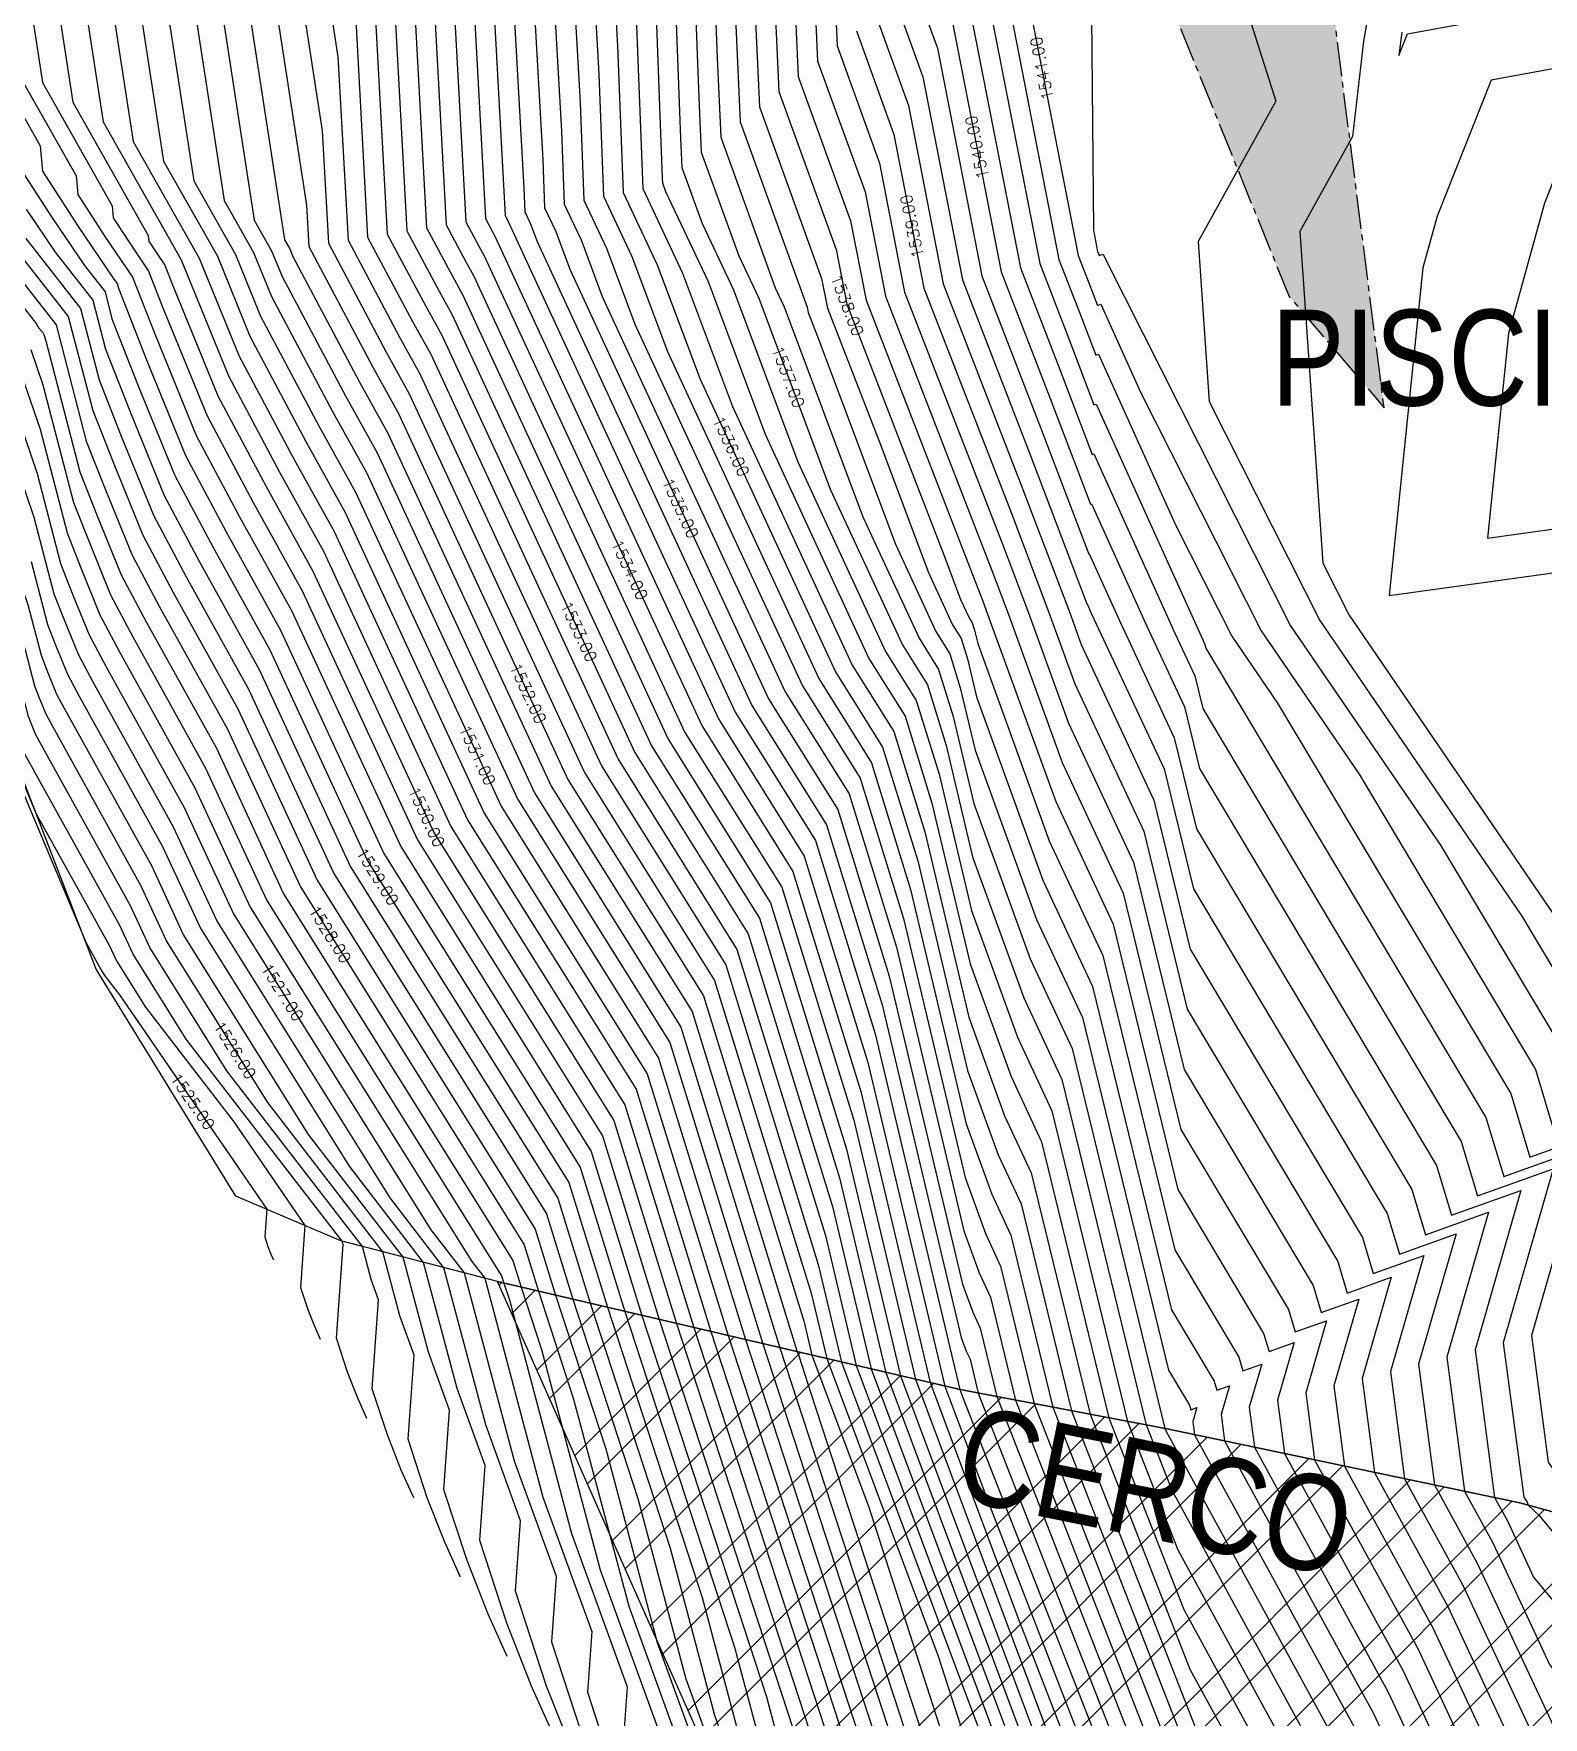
# Model space of a CAD drawing. Header units: metres. Extents: x 1097510 to 2158594, y 877039 to 1751652.
# Drawn here: x 1097674.67 to 1097707.77, y 877103.25 to 877140.16 of the extents above; entities that cross this region are included whole.
import ezdxf

# ---------------------------------------------------------------- set-up
doc = ezdxf.new("R2010")
doc.units = ezdxf.units.M
doc.header["$XCLIPFRAME"] = 0
doc.linetypes.add('CENTER2', pattern=[1.125, 0.75, -0.125, 0.125, -0.125])
for name, color, linetype in [('C-TOPO-MAJR', 9, 'Continuous'), ('C-TOPO-MINR', 8, 'Continuous'), ('Foto Dron', 7, 'Continuous'), ('ROTULO', 7, 'Continuous'), ('Via', 7, 'CENTER2')]:
    doc.layers.add(name, color=color, linetype=linetype)
doc.styles.add('Arial Narrow', font='ARIALN.TTF', dxfattribs={"width": 0.85})
doc.styles.get("Standard").update_dxf_attribs({"font": 'simplex.shx'})
picture_1 = doc.add_image_def('image1.tif', size_in_pixel=(3465, 4096))

msp = doc.modelspace()

# ---------------------------------------------------------------- hatches: boundary and pattern name
at = {"transparency": 33554516}
h = msp.add_hatch(dxfattribs=at)
h.set_pattern_fill('ANSI32', color=3, scale=0.2)
h.paths.add_polyline_path([(1097729.469, 877182.53), (1097726.491, 877180.653), (1097717.986, 877167.963), (1097718.674, 877156.953), (1097720.55, 877148.199), (1097723.179, 877131.191), (1097727.699, 877108.578), (1097730.496, 877116.583), (1097732.202, 877140.482), (1097734.498, 877150.634), (1097729.913, 877165.817)])
h.paths.add_polyline_path([(1097684.838, 877112.8), (1097691.399, 877111.264), (1097694.98, 877110.431), (1097699.484, 877109.577), (1097707.255, 877107.95), (1097712.386, 877106.545), (1097724.844, 877103.697), (1097724.377, 877088.571), (1097722.256, 877077.336), (1097720.406, 877070.013), (1097718.066, 877055.292), (1097717.526, 877051.329), (1097711.22, 877058.241), (1097709.393, 877064.564), (1097706.649, 877069.346), (1097704.008, 877074.186), (1097702.134, 877076.348), (1097700.531, 877078.264), (1097698.925, 877081.038), (1097697.709, 877083.835)])
at = {"layer": 'Via', "transparency": 33554602}
h = msp.add_hatch(dxfattribs=at)
h.set_pattern_fill('AR-CONC', color=9, scale=0.01)
h.paths.add_polyline_path([(1097743.406, 877209.884), (1097742.789, 877207.774), (1097739.23, 877201.65), (1097731.624, 877194.237), (1097728.844, 877192.061), (1097723.938, 877187.976), (1097713.661, 877183.589), (1097708.774, 877180.942), (1097704.197, 877177.294), (1097702.283, 877175.792), (1097698.494, 877169.681), (1097697.048, 877167.117), (1097696.739, 877163), (1097696.405, 877157.375), (1097697.261, 877153.918), (1097698.725, 877142.966), (1097702.195, 877134.401), (1097704.278, 877131.959), (1097702.854, 877143.121), (1097701.527, 877147.394), (1097700.771, 877150.597), (1097699.626, 877157.377), (1097700.517, 877161.414), (1097700.209, 877165.197), (1097701.923, 877167.962), (1097702.662, 877170.388), (1097705.585, 877173.118), (1097707.902, 877176.215), (1097715.868, 877180.484), (1097721.42, 877182.884), (1097726.789, 877184.65), (1097730.424, 877188.426), (1097731.775, 877190.234), (1097734.3, 877192.055), (1097739.871, 877197.714), (1097745.847, 877205.636), (1097747.847, 877204.842), (1097752.597, 877208.238), (1097748.356, 877212.762), (1097746.929, 877210.428)])

# ---------------------------------------------------------------- linework, layer by layer
at = {"color": 7, "true_color": 0xf0f0f0, "elevation": 1524.878, "flags": 128}
msp.add_lwpolyline([(1097726.491, 877180.653), (1097717.986, 877167.963), (1097718.674, 877156.953), (1097720.55, 877148.199), (1097723.179, 877131.191), (1097727.699, 877108.578), (1097724.844, 877103.697), (1097712.386, 877106.545), (1097707.255, 877107.95), (1097699.484, 877109.577), (1097694.98, 877110.431), (1097691.399, 877111.264), (1097684.838, 877112.8), (1097681.402, 877113.693), (1097679.102, 877114.672), (1097676.039, 877119.653), (1097674.323, 877124.089)], dxfattribs=at)
msp.add_lwpolyline([(1097684.838, 877112.8), (1097691.399, 877111.264), (1097694.98, 877110.431), (1097699.484, 877109.577), (1097707.255, 877107.95), (1097712.386, 877106.545), (1097724.844, 877103.697), (1097724.377, 877088.571), (1097722.256, 877077.336), (1097720.406, 877070.013), (1097718.066, 877055.292), (1097717.526, 877051.329), (1097711.22, 877058.241), (1097709.393, 877064.564), (1097706.649, 877069.346), (1097704.008, 877074.186), (1097702.134, 877076.348), (1097700.531, 877078.264), (1097698.925, 877081.038), (1097697.709, 877083.835)], close=True, dxfattribs=at)
at = {"layer": 'C-TOPO-MAJR', "color": 32, "flags": 128}
for points, elevation in [([(1097686.32, 877160.115), (1097687.47, 877139.897), (1097687.594, 877136.681), (1097688.34, 877135.09), (1097689.278, 877132.588), (1097692.248, 877126.17), (1097693.282, 877124.517), (1097694.051, 877122.029), (1097695.145, 877117.427), (1097695.817, 877115.576), (1097696.318, 877114.502), (1097697.426, 877109.967), (1097700.15, 877102.991)], 1536), ([(1097677.951, 877153.881), (1097680.648, 877136.402), (1097680.697, 877135.497), (1097682.096, 877132.866), (1097682.667, 877131.836), (1097686.381, 877123.811), (1097689.351, 877119.062), (1097691.559, 877111.914), (1097691.732, 877111.187), (1097692.969, 877107.878), (1097697.601, 877093.547), (1097697.685, 877093.332), (1097699.366, 877090.506), (1097700.051, 877088.529), (1097700.697, 877087.139), (1097701.528, 877085.357), (1097702.617, 877083.655)], 1532), ([(1097675.843, 877152.066), (1097678.178, 877136.933), (1097679.091, 877135.322), (1097679.643, 877133.966), (1097680.928, 877131.548), (1097681.727, 877130.108), (1097684.914, 877123.222), (1097688.368, 877117.698), (1097690.274, 877111.527), (1097694.967, 877097.164), (1097695.241, 877096.134), (1097697.132, 877090.925), (1097697.778, 877089.84), (1097698.617, 877087.418), (1097699.408, 877085.714), (1097700.427, 877083.53)], 1531), ([(1097673.736, 877150.251), (1097675.525, 877138.659), (1097677.18, 877135.735), (1097677.19, 877135.616), (1097677.36, 877135.354), (1097677.54, 877135.087), (1097677.682, 877134.725), (1097678.703, 877132.22), (1097679.761, 877130.23), (1097680.787, 877128.38), (1097683.448, 877122.632), (1097687.385, 877116.335), (1097688.761, 877111.882), (1097692.147, 877101.517), (1097692.732, 877099.317), (1097695.466, 877091.789), (1097695.452, 877091.593), (1097697.111, 877086.513), (1097697.182, 877086.306), (1097698.12, 877084.29)], 1530), ([(1097683.414, 877149.419), (1097684.145, 877136.039), (1097684.43, 877135.502), (1097684.547, 877135.292), (1097689.315, 877124.991), (1097691.316, 877121.79), (1097692.805, 877116.971), (1097694.324, 877110.584), (1097696.228, 877105.493), (1097699.696, 877096.536), (1097701.089, 877094.743), (1097701.621, 877093.389), (1097702.543, 877091.837), (1097702.919, 877090.752), (1097703.274, 877089.989), (1097703.73, 877089.01), (1097704.328, 877088.077), (1097704.858, 877087.249), (1097717.079, 877078.621)], 1534), ([(1097685.338, 877146.015), (1097685.829, 877137.396), (1097685.869, 877136.343), (1097686.113, 877135.822), (1097686.421, 877135.002), (1097690.781, 877125.581), (1097692.299, 877123.153), (1097693.428, 877119.5), (1097695.035, 877112.744), (1097695.257, 877112.132), (1097695.423, 877111.777), (1097695.789, 877110.278), (1097699.491, 877100.795), (1097700.514, 877098.188), (1097702.365, 877095.386), (1097703.275, 877094.215), (1097703.588, 877093.417), (1097704.132, 877092.503), (1097704.353, 877091.863), (1097704.562, 877091.414), (1097704.831, 877090.837), (1097705.183, 877090.287), (1097705.496, 877089.8), (1097717.796, 877081.115)], 1535), ([(1097682.031, 877142.91), (1097682.421, 877135.768), (1097683.263, 877134.184), (1097683.607, 877133.564), (1097687.848, 877124.401), (1097690.334, 877120.426), (1097692.182, 877114.443), (1097693.028, 877110.885), (1097698.693, 877095.734), (1097698.842, 877095.348), (1097698.902, 877095.271), (1097699.653, 877093.36), (1097700.955, 877091.171), (1097701.485, 877089.641), (1097701.985, 877088.564), (1097702.629, 877087.184), (1097703.473, 877085.866), (1097704.221, 877084.698)], 1533), ([(1097689.112, 877142.397), (1097689.252, 877138.753), (1097689.306, 877137.561), (1097690.128, 877135.293), (1097690.566, 877134.359), (1097692.135, 877130.173), (1097693.715, 877126.76), (1097694.265, 877125.881), (1097694.673, 877124.557), (1097695.256, 877122.11), (1097696.377, 877119.019), (1097697.214, 877117.228), (1097699.063, 877109.657), (1097699.62, 877108.23), (1097703.064, 877101.921), (1097704.042, 877099.827), (1097704.645, 877098.657), (1097705.195, 877097.664), (1097706.877, 877094.796), (1097707.583, 877094.192), (1097709.47, 877092.815), (1097721.28, 877085.629), (1097723.121, 877085.992), (1097723.879, 877085.935)], 1537), ([(1097690.855, 877142.268), (1097691.007, 877138.893), (1097692.263, 877135.428), (1097692.497, 877134.229), (1097694.627, 877128.733), (1097694.992, 877127.758), (1097695.182, 877127.35), (1097695.247, 877127.245), (1097695.296, 877127.086), (1097695.366, 877126.793), (1097696.937, 877122.463), (1097698.11, 877119.953), (1097699.687, 877113.497), (1097701.094, 877111.14), (1097701.183, 877110.843), (1097701.595, 877110.991), (1097701.322, 877110.044), (1097701.439, 877109.168), (1097704.369, 877103.798), (1097705.868, 877100.59)], 1538), ([(1097704.663, 877140.196), (1097704.604, 877139.686), (1097704.791, 877140.156), (1097709.882, 877141.095), (1097714.091, 877138.198), (1097714.184, 877136.976), (1097714.332, 877138.238), (1097714.498, 877138.382), (1097715.144, 877139.833), (1097716.749, 877140.047)], 1542), ([(1097696.49, 877140.845), (1097697.572, 877135.298), (1097697.803, 877134.702), (1097697.992, 877134.204), (1097698.067, 877134.231), (1097698.939, 877132.298), (1097701.584, 877127.066), (1097703.728, 877123.926), (1097707.596, 877117.449), (1097708.043, 877115.957)], 1541), ([(1097692.708, 877140.225), (1097693.531, 877137.953), (1097694.188, 877134.585), (1097696.112, 877129.624), (1097696.929, 877127.474), (1097697.497, 877125.906), (1097699.006, 877122.678), (1097699.959, 877118.773), (1097703.262, 877113.243), (1097703.47, 877112.548), (1097704.436, 877112.894), (1097703.796, 877110.674), (1097704.069, 877108.617), (1097705.674, 877105.676), (1097707.694, 877101.352), (1097708.278, 877100.218), (1097710.784, 877099.329), (1097714.366, 877098.332), (1097717.599, 877095.772), (1097718.993, 877093.104), (1097721.73, 877091.534), (1097722.317, 877091.665), (1097722.444, 877093.433), (1097724.56, 877094.498)], 1539), ([(1097694.8, 877140.478), (1097695.88, 877134.941), (1097696.957, 877132.163), (1097697.839, 877129.843), (1097697.865, 877129.853), (1097699.075, 877127.171), (1097699.901, 877125.403), (1097700.232, 877124.049), (1097705.429, 877115.346), (1097705.756, 877114.253), (1097707.278, 877114.797), (1097706.271, 877111.303), (1097706.7, 877108.066), (1097706.98, 877107.554), (1097707.556, 877106.32), (1097710.174, 877103.165), (1097717.868, 877100.566), (1097717.945, 877100.539), (1097717.977, 877100.53), (1097718.099, 877100.433), (1097722.32, 877098.357), (1097724.716, 877099.563)], 1540), ([(1097674.081, 877137.658), (1097675.071, 877136.124), (1097675.781, 877135.076), (1097676.231, 877134.502), (1097676.384, 877133.912), (1097676.961, 877132.442), (1097677.763, 877130.475), (1097678.594, 877128.912), (1097679.847, 877126.652), (1097681.981, 877122.042), (1097686.403, 877114.971), (1097687.247, 877112.236), (1097689.327, 877105.87), (1097690.223, 877102.5), (1097692.352, 877096.639), (1097692.308, 877096.031), (1097693.773, 877091.547), (1097695.113, 877088.137), (1097696.319, 877085.46)], 1529), ([(1097684.024, 877106.321), (1097683.679, 877107.086), (1097683.296, 877108.061), (1097682.877, 877109.343), (1097683.009, 877111.19), (1097682.697, 877112.05), (1097682.324, 877113.454), (1097679.8, 877116.724), (1097677.581, 877120.273), (1097677.027, 877121.469), (1097675.092, 877124.958), (1097674.943, 877125.239), (1097674.798, 877125.593), (1097674.694, 877125.858), (1097674.49, 877126.644), (1097672.913, 877131.274), (1097672.691, 877131.856), (1097672.403, 877133.131), (1097669.915, 877135.582), (1097669.395, 877136.087)], 1526), ([(1097673.213, 877136.259), (1097675.157, 877133.777), (1097675.821, 877131.227), (1097676.24, 877130.159), (1097676.823, 877128.73), (1097677.427, 877127.594), (1097678.907, 877124.925), (1097680.514, 877121.452), (1097685.42, 877113.607), (1097685.734, 877112.59), (1097686.507, 877110.223), (1097687.714, 877105.684), (1097689.237, 877101.49), (1097689.165, 877100.468), (1097690.28, 877097.051), (1097691.302, 877094.453), (1097692.22, 877092.414)], 1528), ([(1097674.041, 877132.583), (1097674.743, 877130.521), (1097675.258, 877128.543), (1097675.519, 877127.876), (1097675.883, 877126.984), (1097676.259, 877126.276), (1097677.967, 877123.197), (1097679.047, 877120.863), (1097683.378, 877113.937), (1097684.109, 877112.989), (1097685.205, 877108.867), (1097686.123, 877106.34), (1097686.021, 877104.905), (1097686.788, 877102.556), (1097687.491, 877100.769), (1097688.122, 877099.367)], 1527), ([(1097671.241, 877131.123), (1097671.758, 877130.066), (1097671.775, 877129.992), (1097671.785, 877129.964), (1097672.061, 877129.156), (1097675.816, 877120.23), (1097676.087, 877119.741), (1097676.114, 877119.683), (1097676.221, 877119.511), (1097676.55, 877119.085), (1097679.777, 877114.385), (1097679.734, 877113.78), (1097679.804, 877113.566), (1097679.868, 877113.402), (1097679.926, 877113.274)], 1525)]:
    msp.add_lwpolyline(points, dxfattribs=dict(at, elevation=elevation))
at = {"layer": 'C-TOPO-MINR', "flags": 128}
for points, elevation in [([(1097674.578, 877166.728), (1097674.768, 877165.718), (1097674.316, 877164.886), (1097674.79, 877151.158), (1097676.851, 877137.796), (1097678.297, 877135.242), (1097679.173, 877133.093), (1097680.345, 877130.889), (1097681.257, 877129.244), (1097684.181, 877122.927), (1097687.877, 877117.017), (1097689.518, 877111.704), (1097693.557, 877099.341), (1097693.986, 877097.725), (1097696.951, 877089.561), (1097696.983, 877089.507), (1097697.899, 877086.862), (1097698.764, 877085.002), (1097699.876, 877082.616)], 1530.5), ([(1097685.847, 877160.59), (1097687.06, 877139.271), (1097687.163, 877136.596), (1097687.783, 877135.273), (1097688.563, 877133.191), (1097691.881, 877126.023), (1097693.036, 877124.176), (1097693.895, 877121.397), (1097695.117, 877116.257), (1097695.677, 877114.715), (1097696.094, 877113.821), (1097697.017, 877110.045), (1097700.282, 877101.681)], 1535.75), ([(1097685.656, 877156.114), (1097686.649, 877138.646), (1097686.731, 877136.512), (1097687.226, 877135.456), (1097687.849, 877133.795), (1097691.515, 877125.875), (1097692.79, 877123.835), (1097693.739, 877120.764), (1097695.09, 877115.086), (1097695.537, 877113.854), (1097695.87, 877113.14), (1097696.607, 877110.122), (1097700.414, 877100.371)], 1535.5), ([(1097679.004, 877154.788), (1097681.339, 877139.656), (1097681.559, 877135.633), (1097682.679, 877133.525), (1097683.137, 877132.7), (1097687.114, 877124.106), (1097689.842, 877119.744), (1097691.871, 877113.178), (1097692.38, 877111.036), (1097696.024, 877101.29), (1097698.231, 877094.462), (1097698.669, 877093.346), (1097700.16, 877090.839), (1097700.768, 877089.085), (1097701.341, 877087.852), (1097702.078, 877086.27), (1097703.045, 877084.761), (1097703.902, 877083.423)], 1532.5), ([(1097678.477, 877154.334), (1097680.993, 877138.029), (1097681.128, 877135.565), (1097682.388, 877133.195), (1097682.902, 877132.268), (1097686.748, 877123.959), (1097689.597, 877119.403), (1097691.715, 877112.546), (1097692.056, 877111.111), (1097694.497, 877104.584), (1097697.916, 877094.004), (1097698.177, 877093.339), (1097699.763, 877090.672), (1097700.409, 877088.807), (1097701.019, 877087.495), (1097701.803, 877085.813), (1097702.831, 877084.208)], 1532.25), ([(1097677.424, 877153.427), (1097680.168, 877135.639), (1097680.28, 877135.441), (1097680.348, 877135.275), (1097681.804, 877132.536), (1097682.432, 877131.404), (1097686.014, 877123.664), (1097689.105, 877118.721), (1097691.403, 877111.282), (1097691.408, 877111.262), (1097691.442, 877111.172), (1097691.706, 877110.354), (1097697.082, 877093.899), (1097697.122, 877093.746), (1097697.404, 877092.972), (1097698.969, 877090.339), (1097699.692, 877088.251), (1097700.375, 877086.783), (1097701.253, 877084.9), (1097702.403, 877083.103)], 1531.75), ([(1097676.897, 877152.973), (1097679.505, 877136.071), (1097679.884, 877135.401), (1097680.113, 877134.838), (1097681.512, 877132.207), (1097682.197, 877130.972), (1097685.648, 877123.516), (1097688.859, 877118.38), (1097691.031, 877111.35), (1097696.377, 877094.987), (1097696.495, 877094.542), (1097697.313, 877092.289), (1097698.572, 877090.173), (1097699.334, 877087.974), (1097700.053, 877086.427), (1097700.977, 877084.443)], 1531.5), ([(1097684.105, 877152.673), (1097685.007, 877136.174), (1097685.014, 877136.161), (1097685.017, 877136.156), (1097690.048, 877125.286), (1097691.808, 877122.472), (1097693.116, 877118.236), (1097694.972, 877110.433), (1097694.995, 877110.372), (1097695.047, 877110.238), (1097700.107, 877097.342), (1097700.955, 877096.058), (1097702.182, 877094.479), (1097702.604, 877093.403), (1097703.338, 877092.17), (1097703.636, 877091.308), (1097703.918, 877090.701), (1097704.281, 877089.924), (1097704.756, 877089.182), (1097705.177, 877088.524), (1097718.827, 877078.887)], 1534.5), ([(1097676.37, 877152.519), (1097678.842, 877136.502), (1097679.487, 877135.362), (1097679.878, 877134.402), (1097681.22, 877131.877), (1097681.962, 877130.54), (1097685.281, 877123.369), (1097688.614, 877118.039), (1097690.653, 877111.439), (1097695.672, 877096.076), (1097695.868, 877095.338), (1097697.223, 877091.607), (1097698.175, 877090.007), (1097698.975, 877087.696), (1097699.731, 877086.071), (1097700.702, 877083.987)], 1531.25), ([(1097675.317, 877151.612), (1097677.515, 877137.365), (1097678.694, 877135.282), (1097679.408, 877133.529), (1097680.637, 877131.218), (1097681.492, 877129.676), (1097684.548, 877123.074), (1097688.122, 877117.358), (1097689.896, 877111.616), (1097694.262, 877098.252), (1097694.614, 877096.929), (1097697.042, 877090.243), (1097697.38, 877089.674), (1097698.258, 877087.14), (1097699.086, 877085.358), (1097700.152, 877083.073)], 1530.75), ([(1097683.759, 877151.046), (1097684.576, 877136.107), (1097684.722, 877135.831), (1097684.782, 877135.724), (1097689.681, 877125.138), (1097691.562, 877122.131), (1097692.961, 877117.603), (1097694.648, 877110.508), (1097695.611, 877107.933), (1097697.834, 877102.194), (1097699.903, 877096.92), (1097700.25, 877096.394), (1097701.635, 877094.611), (1097702.113, 877093.396), (1097702.941, 877092.003), (1097703.278, 877091.03), (1097703.596, 877090.345), (1097704.005, 877089.467), (1097704.542, 877088.629), (1097705.018, 877087.887), (1097717.953, 877078.754)], 1534.25), ([(1097685.497, 877151.065), (1097686.239, 877138.021), (1097686.3, 877136.427), (1097686.67, 877135.639), (1097687.135, 877134.398), (1097691.148, 877125.728), (1097692.545, 877123.494), (1097693.583, 877120.132), (1097695.062, 877113.915), (1097695.397, 877112.993), (1097695.646, 877112.459), (1097696.198, 877110.2), (1097700.547, 877099.061)], 1535.25), ([(1097674.263, 877150.705), (1097676.188, 877138.228), (1097677.901, 877135.202), (1097678.938, 877132.657), (1097680.053, 877130.559), (1097681.022, 877128.812), (1097683.814, 877122.779), (1097687.631, 877116.676), (1097689.139, 877111.793), (1097692.852, 877100.429), (1097693.359, 877098.521), (1097696.244, 877090.576), (1097696.238, 877090.484), (1097697.022, 877088.083), (1097697.541, 877086.584), (1097698.442, 877084.646)], 1530.25), ([(1097673.209, 877149.797), (1097674.861, 877139.091), (1097676.39, 877136.389), (1097676.413, 877136.126), (1097676.787, 877135.546), (1097677.188, 877134.956), (1097677.502, 877134.154), (1097678.468, 877131.784), (1097679.469, 877129.9), (1097680.552, 877127.948), (1097683.081, 877122.484), (1097687.14, 877115.994), (1097688.383, 877111.97), (1097691.442, 877102.605), (1097692.105, 877100.113), (1097694.687, 877093.002), (1097694.666, 877092.703), (1097696.392, 877087.418), (1097697.565, 877084.435)], 1529.75), ([(1097683.068, 877147.791), (1097683.714, 877135.971), (1097684.138, 877135.172), (1097684.312, 877134.86), (1097688.948, 877124.843), (1097691.071, 877121.449), (1097692.649, 877116.339), (1097694, 877110.659), (1097696.844, 877103.053), (1097699.483, 877096.239), (1097700.542, 877094.875), (1097701.129, 877093.382), (1097702.146, 877091.671), (1097702.561, 877090.474), (1097702.952, 877089.633), (1097703.455, 877088.554), (1097704.114, 877087.524), (1097704.699, 877086.611), (1097716.205, 877078.488)], 1533.75), ([(1097703.514, 877127.411), (1097709.087, 877119.251), (1097709.221, 877119.026), (1097709.439, 877118.3), (1097712.247, 877115.07), (1097712.296, 877116.172), (1097715.983, 877115.574), (1097720.903, 877121.722), (1097723.002, 877125.217), (1097723.278, 877130.695), (1097723.316, 877130.917), (1097723.291, 877131.309), (1097723.287, 877131.315), (1097723.271, 877131.355), (1097723.253, 877131.386), (1097721.128, 877147.325)], 1541.75), ([(1097682.722, 877146.164), (1097683.283, 877135.904), (1097683.847, 877134.843), (1097684.077, 877134.428), (1097688.581, 877124.696), (1097690.825, 877121.108), (1097692.493, 877115.707), (1097693.676, 877110.734), (1097697.46, 877100.614), (1097699.269, 877095.942), (1097699.996, 877095.007), (1097700.637, 877093.375), (1097701.749, 877091.504), (1097702.202, 877090.196), (1097702.63, 877089.276), (1097703.179, 877088.097), (1097703.9, 877086.971), (1097704.54, 877085.974), (1097715.331, 877078.355)], 1533.5), ([(1097692.057, 877144.904), (1097692.283, 877139.892), (1097693.214, 877137.322), (1097693.765, 877134.496), (1097695.9, 877128.989), (1097696.481, 877127.461), (1097697.357, 877125.045), (1097698.782, 877121.997), (1097699.891, 877117.454), (1097702.72, 877112.717), (1097702.898, 877112.122), (1097703.726, 877112.418), (1097703.178, 877110.516), (1097703.412, 877108.755), (1097705.348, 877105.207), (1097707.237, 877101.161)], 1538.75), ([(1097682.376, 877144.537), (1097682.852, 877135.836), (1097683.555, 877134.513), (1097683.842, 877133.996), (1097688.214, 877124.548), (1097690.579, 877120.767), (1097692.338, 877115.075), (1097693.352, 877110.81), (1097698.077, 877098.174), (1097699.056, 877095.645), (1097699.449, 877095.139), (1097700.145, 877093.367), (1097701.352, 877091.338), (1097701.844, 877089.918), (1097702.308, 877088.92), (1097702.904, 877087.64), (1097703.686, 877086.419), (1097704.38, 877085.336), (1097714.456, 877078.222)], 1533.25), ([(1097691.657, 877144.025), (1097691.857, 877139.559), (1097692.897, 877136.691), (1097693.343, 877134.407), (1097695.689, 877128.354), (1097696.033, 877127.448), (1097697.217, 877124.184), (1097698.558, 877121.315), (1097699.823, 877116.135), (1097702.178, 877112.191), (1097702.326, 877111.696), (1097703.016, 877111.943), (1097702.559, 877110.359), (1097702.754, 877108.892), (1097705.022, 877104.737), (1097706.781, 877100.971)], 1538.5), ([(1097691.256, 877143.146), (1097691.432, 877139.226), (1097692.58, 877136.06), (1097692.92, 877134.318), (1097695.477, 877127.719), (1097695.585, 877127.436), (1097697.077, 877123.323), (1097698.334, 877120.634), (1097699.755, 877114.816), (1097701.636, 877111.665), (1097701.755, 877111.27), (1097702.305, 877111.467), (1097701.941, 877110.202), (1097702.096, 877109.03), (1097704.695, 877104.268), (1097706.324, 877100.78)], 1538.25), ([(1097689.523, 877143.023), (1097689.653, 877139.632), (1097689.731, 877137.894), (1097690.929, 877134.588), (1097691.122, 877134.176), (1097692.849, 877129.569), (1097694.081, 877126.907), (1097694.51, 877126.222), (1097694.829, 877125.19), (1097695.283, 877123.281), (1097696.517, 877119.88), (1097697.438, 877117.909), (1097699.473, 877109.579), (1097699.488, 877109.54), (1097703.39, 877102.39), (1097704.498, 877100.018), (1097705.181, 877098.692), (1097705.805, 877097.566), (1097707.083, 877095.387), (1097708.101, 877094.517), (1097708.326, 877094.352), (1097721.454, 877086.365), (1097723.499, 877086.769), (1097724.029, 877086.729)], 1537.25), ([(1097697.839, 877142.901), (1097697.904, 877135.854), (1097697.995, 877135.387), (1097698.015, 877135.337), (1097698.03, 877135.295), (1097698.118, 877135.326), (1097698.173, 877135.203), (1097702.227, 877127.181), (1097705.514, 877122.368), (1097708.138, 877117.975)], 1541.25), ([(1097695.752, 877142.372), (1097697.149, 877135.209), (1097697.592, 877134.067), (1097697.954, 877133.114), (1097698.016, 877133.136), (1097699.706, 877129.394), (1097700.941, 877126.951), (1097701.942, 877125.485), (1097707.054, 877116.923), (1097707.471, 877115.531), (1097709.409, 877116.225), (1097708.126, 877111.775), (1097708.412, 877109.618), (1097709.43, 877108.16), (1097709.767, 877107.262), (1097712.141, 877105.054), (1097714.811, 877103.959)], 1540.75), ([(1097688.702, 877141.772), (1097688.851, 877137.874), (1097688.881, 877137.228), (1097689.326, 877135.999), (1097690.009, 877134.542), (1097691.421, 877130.777), (1097693.348, 877126.613), (1097694.019, 877125.54), (1097694.518, 877123.925), (1097695.228, 877120.939), (1097696.237, 877118.158), (1097696.99, 877116.546), (1097698.654, 877109.734), (1097699.752, 877106.921), (1097702.738, 877101.451), (1097703.585, 877099.637), (1097704.108, 877098.622), (1097704.585, 877097.761), (1097706.671, 877094.204), (1097707.065, 877093.867), (1097710.613, 877091.278), (1097721.107, 877084.893), (1097722.742, 877085.216), (1097723.729, 877085.14)], 1536.75), ([(1097695.434, 877141.741), (1097696.726, 877135.12), (1097697.38, 877133.432), (1097697.915, 877132.024), (1097697.966, 877132.042), (1097700.301, 877126.869), (1097700.349, 877126.766), (1097700.369, 877126.686), (1097706.512, 877116.397), (1097706.9, 877115.105), (1097708.698, 877115.749), (1097707.508, 877111.617), (1097707.876, 877108.844), (1097708.421, 877108.062), (1097708.602, 877107.581), (1097710.355, 877105.951), (1097711.629, 877104.415), (1097713.575, 877103.758), (1097715.89, 877102.809)], 1540.5), ([(1097687.098, 877101.106), (1097686.538, 877102.349), (1097685.915, 877103.932), (1097685.235, 877106.015), (1097685.345, 877107.553), (1097684.578, 877109.663), (1097683.663, 877113.105), (1097682.483, 877114.634), (1097678.681, 877120.715), (1097677.732, 877122.765), (1097675.968, 877125.946), (1097675.648, 877126.548), (1097675.339, 877127.306), (1097675.117, 877127.872), (1097674.68, 877129.552), (1097673.759, 877132.255), (1097673.393, 877133.218), (1097671.659, 877135.112), (1097670.482, 877137.126), (1097670.002, 877137.738), (1097669.922, 877137.857), (1097667.812, 877141.127), (1097667.58, 877141.428)], 1526.75), ([(1097681.685, 877141.283), (1097681.99, 877135.7), (1097682.971, 877133.854), (1097683.372, 877133.132), (1097687.481, 877124.254), (1097690.088, 877120.085), (1097692.026, 877113.81), (1097692.704, 877110.96), (1097697.552, 877097.996), (1097698.546, 877094.92), (1097699.161, 877093.353), (1097700.558, 877091.005), (1097701.126, 877089.363), (1097701.663, 877088.208), (1097702.354, 877086.727), (1097703.259, 877085.313), (1097704.062, 877084.061)], 1532.75), ([(1097690.454, 877141.389), (1097690.582, 877138.56), (1097691.945, 877134.797), (1097692.074, 877134.14), (1097693.241, 877131.129), (1097694.278, 877128.362), (1097694.815, 877127.202), (1097695.002, 877126.904), (1097695.141, 877126.454), (1097695.338, 877125.622), (1097696.797, 877121.602), (1097697.886, 877119.271), (1097699.618, 877112.178), (1097700.552, 877110.614), (1097700.611, 877110.417), (1097700.885, 877110.515), (1097700.704, 877109.887), (1097700.781, 877109.305), (1097704.043, 877103.329), (1097705.411, 877100.399)], 1537.75), ([(1097701.05, 877141.38), (1097701.905, 877138.683), (1097700.201, 877135.605), (1097700.444, 877132.097), (1097702.871, 877127.296), (1097707.301, 877120.81), (1097708.68, 877118.5), (1097709.187, 877116.809), (1097709.738, 877117.007), (1097712.09, 877114.79), (1097710.225, 877113.089), (1097709.982, 877112.246), (1097710.023, 877111.938), (1097711.872, 877109.288), (1097712.403, 877109.142), (1097712.722, 877109.092), (1097712.921, 877108.87), (1097714.344, 877108.867), (1097716.916, 877108.591), (1097720.151, 877108.978), (1097721.106, 877109.21), (1097722.507, 877110.008), (1097722.488, 877110.039)], 1541.5), ([(1097704.042, 877141.247), (1097703.825, 877139.998), (1097703.584, 877137.907), (1097702.432, 877135.826), (1097702.937, 877128.553), (1097703.514, 877127.411)], 1541.75), ([(1097685.179, 877140.965), (1097685.418, 877136.771), (1097685.438, 877136.258), (1097685.557, 877136.005), (1097685.706, 877135.606), (1097690.415, 877125.433), (1097692.053, 877122.812), (1097693.272, 877118.868), (1097695.007, 877111.574), (1097695.117, 877111.271), (1097695.199, 877111.096), (1097695.379, 877110.355), (1097697.208, 877105.672), (1097700.31, 877097.765), (1097701.66, 877095.722), (1097702.728, 877094.347), (1097703.096, 877093.41), (1097703.735, 877092.336), (1097703.995, 877091.585), (1097704.24, 877091.058), (1097704.556, 877090.381), (1097704.97, 877089.734), (1097705.337, 877089.162), (1097719.702, 877079.02)], 1534.75), ([(1097688.291, 877141.147), (1097688.451, 877136.996), (1097688.455, 877136.895), (1097688.524, 877136.704), (1097689.453, 877134.725), (1097690.706, 877131.38), (1097692.981, 877126.465), (1097693.773, 877125.199), (1097694.362, 877123.293), (1097695.2, 877119.769), (1097696.097, 877117.297), (1097696.766, 877115.865), (1097698.245, 877109.812), (1097699.885, 877105.611), (1097702.411, 877100.982), (1097703.129, 877099.446), (1097703.571, 877098.588), (1097703.975, 877097.859), (1097706.464, 877093.613), (1097706.547, 877093.543), (1097711.756, 877089.741), (1097720.934, 877084.157)], 1536.5), ([(1097693.559, 877140.891), (1097694.166, 877139.216), (1097695.034, 877134.763), (1097696.535, 877130.893), (1097697.762, 877127.663), (1097697.764, 877127.663), (1097697.849, 877127.474), (1097699.453, 877124.04), (1097700.096, 877121.411), (1097704.345, 877114.294), (1097704.613, 877113.4), (1097705.857, 877113.846), (1097705.033, 877110.988), (1097705.385, 877108.342), (1097706.327, 877106.615), (1097708.269, 877102.457), (1097708.72, 877101.914), (1097710.044, 877101.467), (1097714.364, 877099.934), (1097716.171, 877099.431), (1097720.346, 877096.124), (1097721.503, 877093.911), (1097721.618, 877095.51), (1097724.638, 877097.031)], 1539.5), ([(1097693.984, 877141.224), (1097694.483, 877139.847), (1097695.457, 877134.852), (1097696.746, 877131.528), (1097697.8, 877128.753), (1097697.814, 877128.758), (1097698.462, 877127.323), (1097699.677, 877124.722), (1097700.164, 877122.73), (1097704.887, 877114.82), (1097705.185, 877113.826), (1097706.567, 877114.321), (1097705.652, 877111.145), (1097706.042, 877108.204), (1097706.653, 877107.084), (1097707.912, 877104.389), (1097709.447, 877102.539), (1097713.956, 877101.016), (1097716.154, 877100.237), (1097717.074, 877099.981), (1097720.603, 877097.185), (1097721.547, 877096.721), (1097724.677, 877098.297)], 1539.75), ([(1097695.117, 877141.11), (1097696.303, 877135.031), (1097697.169, 877132.798), (1097697.877, 877130.934), (1097697.915, 877130.947), (1097699.688, 877127.02), (1097700.125, 877126.084), (1097700.3, 877125.367), (1097705.971, 877115.872), (1097706.328, 877114.679), (1097707.988, 877115.273), (1097706.889, 877111.46), (1097707.339, 877108.071), (1097707.412, 877107.965), (1097707.437, 877107.9), (1097707.673, 877107.68), (1097710.901, 877103.79), (1097715.833, 877102.125)], 1540.25), ([(1097687.881, 877140.522), (1097688.025, 877136.765), (1097688.896, 877134.908), (1097689.992, 877131.984), (1097692.615, 877126.318), (1097693.528, 877124.858), (1097694.206, 877122.661), (1097695.173, 877118.598), (1097695.957, 877116.436), (1097696.542, 877115.184), (1097697.835, 877109.89), (1097700.017, 877104.301), (1097702.085, 877100.512)], 1536.25), ([(1097690.054, 877140.51), (1097690.156, 877138.227), (1097691.628, 877134.166), (1097691.651, 877134.051), (1097691.855, 877133.524), (1097693.564, 877128.966), (1097694.448, 877127.055), (1097694.756, 877126.563), (1097694.985, 877125.822), (1097695.311, 877124.452), (1097696.657, 877120.741), (1097697.662, 877118.59), (1097699.55, 877110.859), (1097700.011, 877110.088), (1097700.04, 877109.991), (1097700.174, 877110.039), (1097700.085, 877109.73), (1097700.123, 877109.443), (1097703.717, 877102.859)], 1537.5), ([(1097693.133, 877140.558), (1097693.849, 877138.585), (1097694.611, 877134.674), (1097696.323, 877130.259), (1097697.376, 877127.486), (1097697.637, 877126.767), (1097699.23, 877123.359), (1097700.028, 877120.092), (1097703.803, 877113.768), (1097704.041, 877112.974), (1097705.147, 877113.37), (1097704.415, 877110.831), (1097704.727, 877108.479), (1097706.001, 877106.145), (1097708.15, 877101.543), (1097708.366, 877101.125), (1097712.574, 877099.632), (1097715.269, 877098.882), (1097718.973, 877095.948), (1097720.569, 877092.892), (1097721.646, 877092.274), (1097721.876, 877092.326), (1097722.031, 877094.472), (1097724.599, 877095.764)], 1539.25), ([(1097673.535, 877139.953), (1097674.811, 877137.699), (1097674.858, 877137.148), (1097675.643, 877135.931), (1097676.423, 877134.78), (1097676.499, 877134.683), (1097676.525, 877134.583), (1097677.142, 877133.013), (1097677.998, 877130.911), (1097678.886, 877129.241), (1097680.082, 877127.084), (1097682.347, 877122.19), (1097686.648, 877115.312), (1097687.626, 877112.147), (1097690.032, 877104.782), (1097690.85, 877101.704), (1097693.13, 877095.427), (1097693.094, 877094.921), (1097694.646, 877090.17), (1097696.066, 877086.557), (1097697.343, 877083.722)], 1529.25), ([(1097710.169, 877139.793), (1097706.627, 877139.14), (1097705.44, 877136.158), (1097705.128, 877135.027), (1097704.388, 877127.84), (1097709.671, 877128.575), (1097718.017, 877129.435), (1097714.972, 877132.937), (1097713.899, 877133.848), (1097713.938, 877135.108), (1097713.212, 877136.284), (1097713.098, 877137.777), (1097710.169, 877139.793)], 1541.75), ([(1097674.198, 877139.522), (1097675.601, 877137.044), (1097675.636, 877136.637), (1097676.215, 877135.739), (1097676.835, 877134.824), (1097677.322, 877133.583), (1097678.233, 877131.348), (1097679.178, 877129.571), (1097680.317, 877127.516), (1097682.714, 877122.337), (1097686.894, 877115.653), (1097688.004, 877112.059), (1097690.737, 877103.694), (1097691.477, 877100.909), (1097693.909, 877094.214), (1097693.88, 877093.812), (1097695.519, 877088.794), (1097697.019, 877084.978), (1097698.368, 877081.984)], 1529.5), ([(1097710.457, 877138.491), (1097708.463, 877138.123), (1097707.795, 877136.445), (1097707.007, 877133.59), (1097706.544, 877129.101), (1097709.844, 877129.56), (1097715.058, 877130.097), (1097713.156, 877132.285), (1097712.485, 877132.854), (1097712.578, 877135.854), (1097712.17, 877136.515), (1097712.105, 877137.356), (1097710.457, 877138.491)], 1541.5), ([(1097685.048, 877104.582), (1097684.632, 877105.507), (1097684.169, 877106.685), (1097683.663, 877108.233), (1097683.787, 877109.978), (1097683.324, 877111.255), (1097682.77, 877113.337), (1097680.694, 877116.027), (1097677.947, 877120.42), (1097677.262, 877121.901), (1097675.384, 877125.287), (1097675.178, 877125.675), (1097674.978, 877126.164), (1097674.835, 877126.529), (1097674.553, 877127.613), (1097673.195, 877131.601), (1097672.921, 877132.322), (1097672.732, 877133.158), (1097670.679, 877135.179), (1097670.098, 877135.814), (1097669.319, 877137.147), (1097668.809, 877137.81)], 1526.25), ([(1097672.57, 877136.555), (1097674.721, 877133.81), (1097674.781, 877133.708), (1097674.868, 877133.613), (1097674.886, 877133.565), (1097674.933, 877133.429), (1097675.68, 877130.556), (1097676.06, 877129.588), (1097676.588, 877128.293), (1097677.135, 877127.264), (1097678.672, 877124.493), (1097680.147, 877121.305), (1097685.174, 877113.266), (1097685.356, 877112.679), (1097685.802, 877111.311), (1097687.087, 877106.479), (1097688.459, 877102.702), (1097688.379, 877101.577), (1097689.407, 877098.427), (1097690.349, 877096.032), (1097691.196, 877094.152)], 1527.75), ([(1097674.499, 877136.316), (1097675.139, 877135.372), (1097675.963, 877134.321), (1097676.244, 877133.241), (1097676.781, 877131.871), (1097677.528, 877130.039), (1097678.302, 877128.582), (1097679.612, 877126.22), (1097681.614, 877121.895), (1097686.157, 877114.63), (1097686.869, 877112.324), (1097688.622, 877106.958), (1097689.596, 877103.296), (1097691.573, 877097.852), (1097691.522, 877097.14), (1097692.899, 877092.923), (1097694.161, 877089.716), (1097695.294, 877087.199)], 1528.75), ([(1097673.855, 877135.964), (1097675.426, 877133.958), (1097675.962, 877131.898), (1097676.421, 877130.73), (1097677.058, 877129.166), (1097677.719, 877127.923), (1097679.142, 877125.357), (1097680.881, 877121.6), (1097685.665, 877113.948), (1097686.112, 877112.502), (1097687.212, 877109.135), (1097688.341, 877104.888), (1097690.016, 877100.277), (1097689.951, 877099.359), (1097691.153, 877095.675), (1097692.255, 877092.874), (1097693.245, 877090.676)], 1528.25), ([(1097682.999, 877108.059), (1097682.727, 877108.665), (1097682.423, 877109.437), (1097682.092, 877110.452), (1097682.23, 877112.403), (1097682.069, 877112.846), (1097681.877, 877113.57), (1097678.905, 877117.421), (1097677.214, 877120.125), (1097676.792, 877121.037), (1097674.8, 877124.628), (1097674.708, 877124.803), (1097674.618, 877125.023), (1097674.553, 877125.187), (1097674.426, 877125.675), (1097672.631, 877130.946), (1097672.462, 877131.39), (1097672.196, 877132.568), (1097671.87, 877133.234), (1097669.626, 877135.412)], 1525.75), ([(1097674.497, 877135.668), (1097675.694, 877134.139), (1097676.103, 877132.57), (1097676.601, 877131.3), (1097677.293, 877129.602), (1097678.01, 877128.253), (1097679.377, 877125.789), (1097681.247, 877121.747), (1097685.911, 877114.289), (1097686.491, 877112.413), (1097687.917, 877108.047), (1097688.969, 877104.092), (1097690.795, 877099.064), (1097690.737, 877098.249), (1097692.026, 877094.299), (1097693.208, 877091.295), (1097694.269, 877088.937)], 1528.5), ([(1097681.975, 877109.798), (1097681.774, 877110.244), (1097681.55, 877110.813), (1097681.306, 877111.561), (1097681.452, 877113.615), (1097681.442, 877113.642), (1097681.431, 877113.686), (1097678.011, 877118.117), (1097676.847, 877119.978), (1097676.557, 877120.605), (1097674.509, 877124.299), (1097674.472, 877124.367), (1097674.438, 877124.452), (1097674.413, 877124.516), (1097674.363, 877124.705), (1097672.349, 877130.619), (1097672.233, 877130.924), (1097672.05, 877131.734), (1097671.234, 877133.403), (1097669.858, 877134.738)], 1525.5), ([(1097670.09, 877134.064), (1097670.597, 877133.571), (1097671.904, 877130.9), (1097672.004, 877130.458), (1097672.067, 877130.292), (1097673.719, 877125.441), (1097674.721, 877123.059), (1097676.322, 877120.173), (1097676.48, 877119.831), (1097677.116, 877118.814), (1097679.056, 877116.3), (1097680.616, 877114.027), (1097680.52, 877112.671), (1097680.677, 877112.189), (1097680.821, 877111.823), (1097680.95, 877111.536)], 1525.25), ([(1097674.604, 877133.237), (1097674.869, 877132.459), (1097675.539, 877129.885), (1097675.88, 877129.018), (1097676.353, 877127.857), (1097676.843, 877126.935), (1097678.437, 877124.061), (1097679.781, 877121.157), (1097684.928, 877112.925), (1097684.977, 877112.767), (1097685.097, 877112.4), (1097686.46, 877107.275), (1097687.68, 877103.915), (1097687.593, 877102.687), (1097688.534, 877099.804), (1097689.396, 877097.611), (1097690.171, 877095.891)], 1527.5), ([(1097674.322, 877132.91), (1097674.806, 877131.49), (1097675.398, 877129.214), (1097675.7, 877128.447), (1097676.118, 877127.421), (1097676.551, 877126.605), (1097678.202, 877123.629), (1097679.414, 877121.01), (1097684.273, 877113.24), (1097684.556, 877112.873), (1097685.833, 877108.071), (1097686.902, 877105.127), (1097686.807, 877103.796), (1097687.661, 877101.18), (1097688.444, 877099.19), (1097689.147, 877097.629)], 1527.25), ([(1097686.073, 877102.844), (1097685.585, 877103.928), (1097685.042, 877105.308), (1097684.449, 877107.124), (1097684.566, 877108.765), (1097683.951, 877110.459), (1097683.216, 877113.221), (1097681.589, 877115.331), (1097678.314, 877120.568), (1097677.497, 877122.333), (1097675.676, 877125.617), (1097675.413, 877126.112), (1097675.159, 877126.735), (1097674.976, 877127.2), (1097674.616, 877128.582)], 1526.5)]:
    msp.add_lwpolyline(points, dxfattribs=dict(at, elevation=elevation))
at = {"layer": 'Via', "color": 7, "true_color": 0xf0f0f0, "elevation": 1540, "flags": 128}
msp.add_lwpolyline([(1097743.406, 877209.884), (1097742.789, 877207.774), (1097739.23, 877201.65), (1097731.624, 877194.237), (1097728.844, 877192.061), (1097723.938, 877187.976), (1097713.661, 877183.589), (1097708.774, 877180.942), (1097704.197, 877177.294), (1097702.283, 877175.792), (1097698.494, 877169.681), (1097697.048, 877167.117), (1097696.739, 877163), (1097696.405, 877157.375), (1097697.261, 877153.918), (1097698.725, 877142.966), (1097702.195, 877134.401), (1097704.278, 877131.959), (1097702.854, 877143.121), (1097701.527, 877147.394), (1097700.771, 877150.597), (1097699.626, 877157.377), (1097700.517, 877161.414), (1097700.209, 877165.197), (1097701.923, 877167.962), (1097702.662, 877170.388), (1097705.585, 877173.118), (1097707.902, 877176.215), (1097715.868, 877180.484), (1097721.42, 877182.884), (1097726.789, 877184.65), (1097730.424, 877188.426), (1097731.775, 877190.234), (1097734.3, 877192.055), (1097739.871, 877197.714), (1097745.847, 877205.636), (1097747.847, 877204.842), (1097752.597, 877208.238), (1097748.356, 877212.762), (1097746.929, 877210.428), (1097743.406, 877209.884)], dxfattribs=at)

# ---------------------------------------------------------------- texts
at = {"layer": 'C-TOPO-MAJR', "color": 7, "linetype": 'Continuous', "lineweight": -3, "true_color": 0xf0f0f0, "char_height": 0.254, "attachment_point": 5}
for s, insert, rotation in [('1541.00', (1097696.772, 877139.4, 1541), 101.0394), ('1540.00', (1097695.348, 877137.668, 1540), 101.0394), ('1539.00', (1097693.925, 877135.936, 1539), 101.0394), ('1538.00', (1097692.505, 877134.208, 1538), 291.1881), ('1537.00', (1097691.212, 877132.636, 1537), 290.5503), ('1536.00', (1097689.96, 877131.113, 1536), 294.8371), ('1535.00', (1097688.847, 877129.759, 1535), 294.8371), ('1534.00', (1097687.734, 877128.405, 1534), 294.8371), ('1533.00', (1097686.621, 877127.051, 1533), 294.8371), ('1532.00', (1097685.508, 877125.697, 1532), 294.8371), ('1531.00', (1097684.395, 877124.343, 1531), 294.8371), ('1530.00', (1097683.282, 877122.989, 1530), 294.8371), ('1529.00', (1097682.207, 877121.681, 1529), 302.0191), ('1528.00', (1097681.164, 877120.413, 1528), 302.0191), ('1527.00', (1097680.122, 877119.144, 1527), 302.0191), ('1526.00', (1097679.079, 877117.876, 1526), 302.0191), ('1525.00', (1097678.153, 877116.75, 1525), 304.4698)]:
    msp.add_mtext(s, dxfattribs=dict(at, insert=insert, rotation=rotation))
at = {"layer": 'ROTULO', "color": 7, "true_color": 0xf0f0f0, "style": 'Arial Narrow'}
msp.add_text('PISCINA #1', height=2.1009, dxfattribs=at).set_placement((1097701.808, 877132.007))
msp.add_text('CERCO', height=2.1009, rotation=348.4791, dxfattribs=at).set_placement((1097694.797, 877108.048, -1524.878))

# ---------------------------------------------------------------- pictures from other files: only their frames are drawn
at = {"layer": 'Foto Dron'}
image = msp.add_image(picture_1, insert=(1097491.044, 876888.864, 3067.918), size_in_units=(372.621, 440.477), dxfattribs=at)
image.set_boundary_path([(174.536, 772.878), (2798.816, 2703.625)])
image.dxf.flags = 15

doc.saveas('drawing.dxf')
